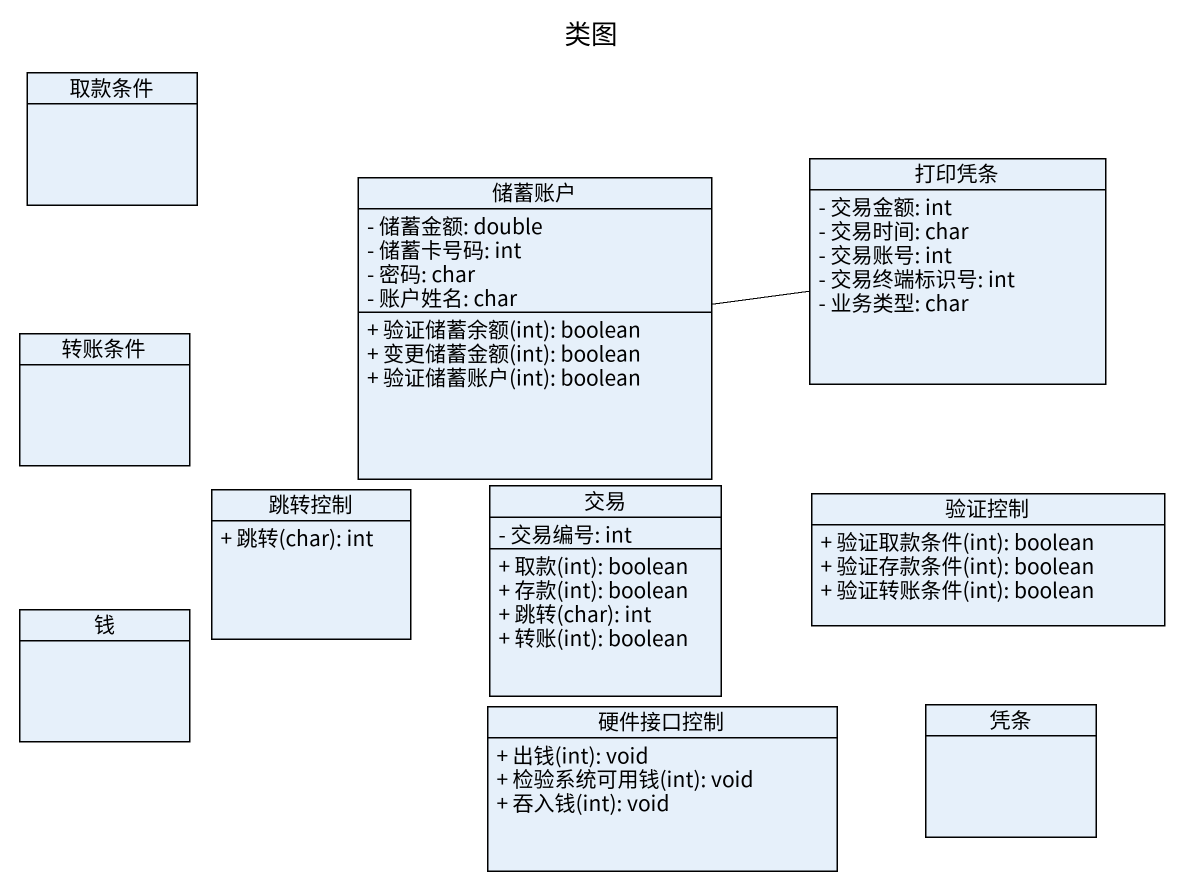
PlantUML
@startuml
title 类图
hide circle
hide empty members
skinparam classAttributeIconSize 0
class 取款条件
class 储蓄账户 {
  - 储蓄金额: double
  - 储蓄卡号码: int
  - 密码: char
  - 账户姓名: char
  + 验证储蓄余额(int): boolean
  + 变更储蓄金额(int): boolean
  + 验证储蓄账户(int): boolean
}
class 打印凭条 {
  - 交易金额: int
  - 交易时间: char
  - 交易账号: int
  - 交易终端标识号: int
  - 业务类型: char
}
class 转账条件
class 跳转控制 {
  + 跳转(char): int
}
class 交易 {
  - 交易编号: int
  + 取款(int): boolean
  + 存款(int): boolean
  + 跳转(char): int
  + 转账(int): boolean
}
class 验证控制 {
  + 验证取款条件(int): boolean
  + 验证存款条件(int): boolean
  + 验证转账条件(int): boolean
}
class 钱
class 硬件接口控制 {
  + 出钱(int): void
  + 检验系统可用钱(int): void
  + 吞入钱(int): void
}
class 凭条
储蓄账户 -right- 打印凭条
@enduml
